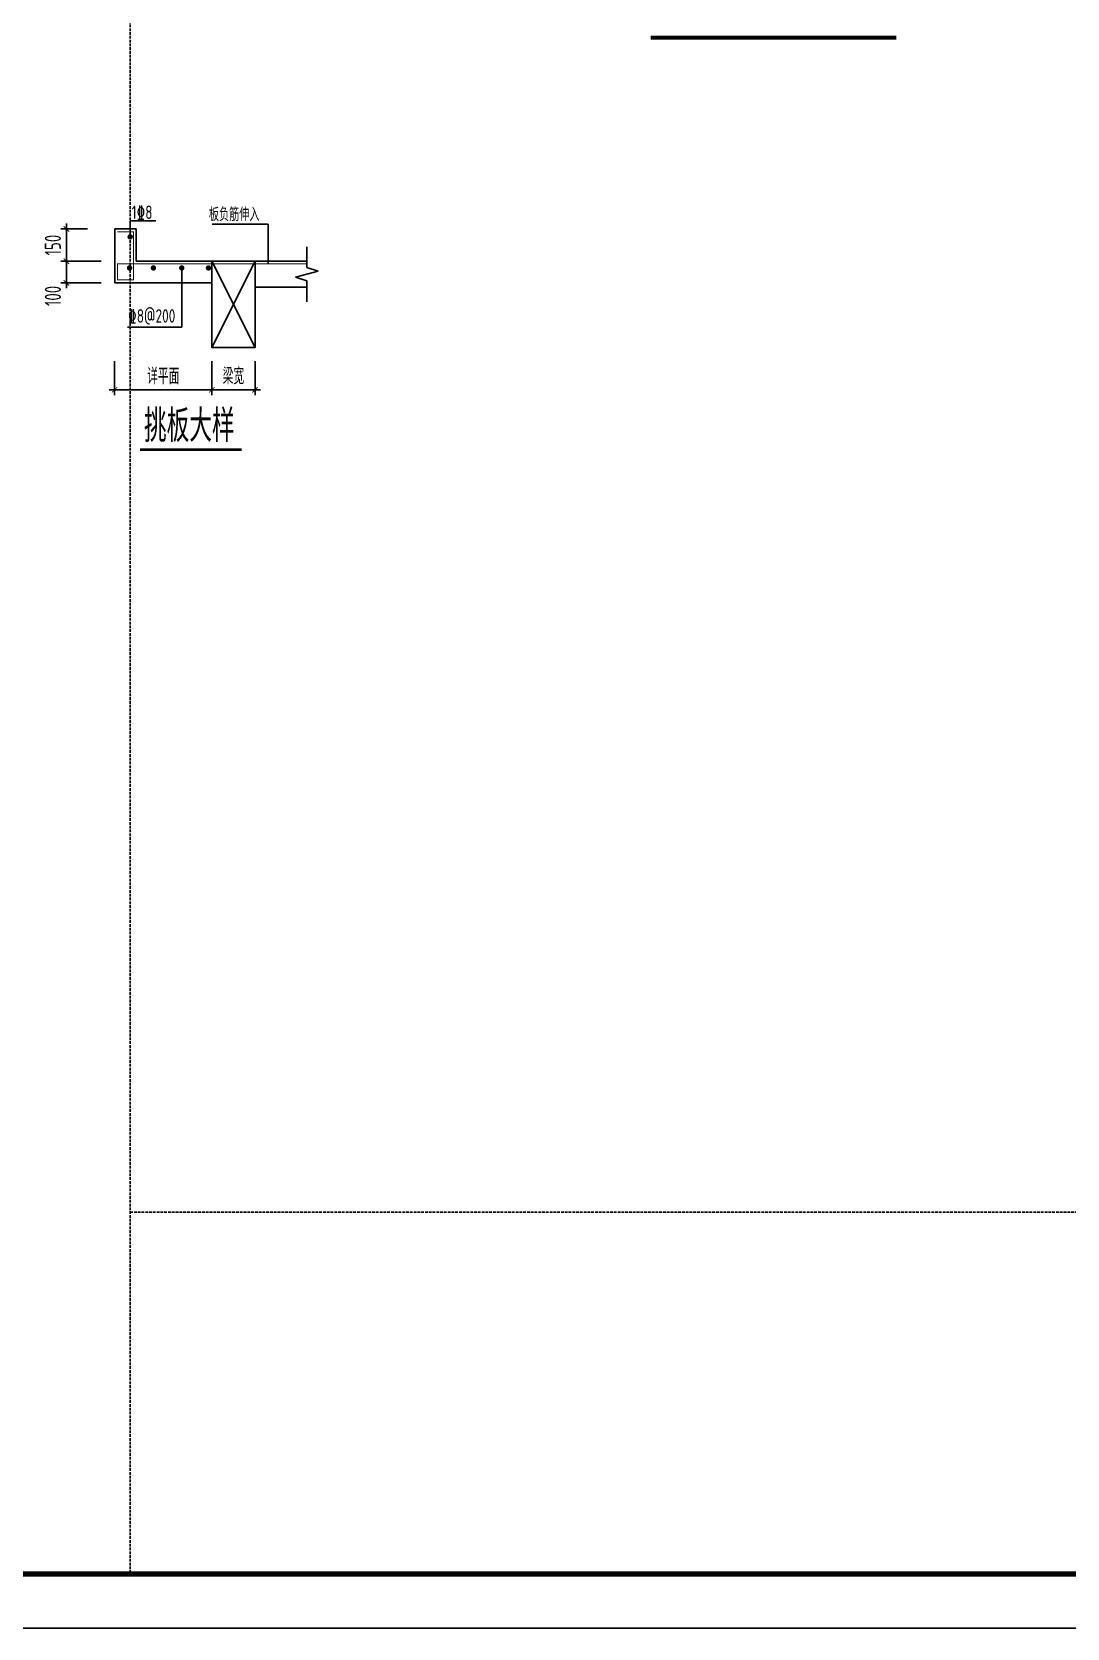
# Model space of a CAD drawing. Extents: x 169490 to 7584583, y -2399407 to 1374371.
# Drawn here: x 616652 to 626240, y 510629 to 525411 of the extents above; entities that cross this region are included whole.
import ezdxf

# ---------------------------------------------------------------- set-up
doc = ezdxf.new("R2010")
doc.units = 0
doc.header["$LTSCALE"] = 100
doc.linetypes.add('__DASH', pattern=[0.35, 0.25, -0.1])
doc.linetypes.add('H3普通虚线', pattern=[4.2, 3, -1.2])
doc.layers.get('0').update_dxf_attribs({"linetype": 'CONTINUOUS'})
doc.layers.get('DEFPOINTS').update_dxf_attribs({"linetype": 'CONTINUOUS'})
for name, color, linetype in [('A-LM-FX(分割线)', 251, 'CONTINUOUS'), ('DIM_SYMB', 3, 'CONTINUOUS'), ('S-BEAM-LINE2', 4, 'H3普通虚线'), ('S-DETL-LINE2', 2, 'H3普通虚线'), ('S-DETL-TEXT', 7, 'CONTINUOUS'), ('S-SLAB-DIM', 92, 'CONTINUOUS'), ('STAIR', 2, 'CONTINUOUS'), ('WALL_REIN', 1, 'CONTINUOUS'), ('WALL_TEXT', 7, 'CONTINUOUS'), ('图框', 140, 'CONTINUOUS')]:
    doc.layers.add(name, color=color, linetype=linetype)
doc.styles.add('TSSD_Dimension', font='Tssdeng.shx', dxfattribs={"width": 0.7, "bigfont": 'tssdchn.shx'})
doc.styles.add('TSSD_Label', font='Tssdeng.shx', dxfattribs={"width": 0.7, "bigfont": 'hztxt.shx'})
doc.styles.add('TSSD_REIN', font='tssdeng.shx', dxfattribs={"width": 0.7, "bigfont": 'hztxt.shx'})
doc.dimstyles.new('TSSD_25_50', dxfattribs={"dimtxt": 150, "dimasz": 50, "dimexe": 50, "dimexo": 125, "dimgap": 50, "dimtad": 1, "dimdec": 0, "dimlfac": 0.5, "dimzin": 0, "dimdsep": 46, "dimtxsty": 'TSSD_Dimension', "dimblk": 'ARCHTICK', "dimblk1": 'ARCHTICK', "dimblk2": 'ARCHTICK', "dimcen": 0, "dimdle": 50, "dimclrt": 7, "dimadec": 0, "dimazin": 0, "dimtfac": 1, "dimtdec": 0, "dimtix": 1, "dimtmove": 2, "dimatfit": 3, "dimfxl": 1, "dimtolj": 1, "dimtzin": 0, "dimarcsym": 0})

# ---------------------------------------------------------------- blocks, each defined once
blk = doc.blocks.new('_ARCHTICK')
at = {"const_width": 0.15}
blk.add_lwpolyline([(-0.5, -0.5), (0.5, 0.5)], dxfattribs=at)
blk = doc.blocks.new('*D9199')
at = {"layer": 'DEFPOINTS', "color": 0, "transparency": 16777216}
for p in [(617418, 523287), (616971, 523087), (617418, 523087)]:
    blk.add_point(p, dxfattribs=at)
at = {"layer": 'S-SLAB-DIM', "color": 0, "lineweight": -2, "transparency": 16777216}
for p, q in [((616971, 523337), (616971, 523037)), ((617293, 523287), (616921, 523287)), ((617293, 523087), (616921, 523087))]:
    blk.add_line(p, q, dxfattribs=at)
at = {"layer": 'S-SLAB-DIM', "color": 0, "lineweight": -2, "transparency": 16777216, "xscale": 50, "yscale": 50, "zscale": 50}
for p, rotation in [((616971, 523287), 90), ((616971, 523087), 270)]:
    blk.add_blockref('_ARCHTICK', p, dxfattribs=dict(at, rotation=rotation))
at = {"layer": 'S-SLAB-DIM', "color": 7, "transparency": 16777216, "insert": (616846, 522966), "char_height": 150, "attachment_point": 5, "rotation": 90, "style": 'TSSD_Dimension'}
blk.add_mtext('\\A1;100', dxfattribs=at)
blk = doc.blocks.new('*D9200')
at = {"layer": 'DEFPOINTS', "color": 0, "transparency": 16777216}
for p in [(618318, 522487), (618718, 522487), (618718, 522097)]:
    blk.add_point(p, dxfattribs=at)
at = {"layer": 'S-SLAB-DIM', "color": 0, "lineweight": -2, "transparency": 16777216}
for p, q in [((618318, 522362), (618318, 522047)), ((618718, 522362), (618718, 522047)), ((618268, 522097), (618768, 522097))]:
    blk.add_line(p, q, dxfattribs=at)
at = {"layer": 'S-SLAB-DIM', "color": 0, "lineweight": -2, "transparency": 16777216, "xscale": 50, "yscale": 50, "zscale": 50, "rotation": 180}
blk.add_blockref('_ARCHTICK', (618318, 522097), dxfattribs=at)
at = {"layer": 'S-SLAB-DIM', "color": 0, "lineweight": -2, "transparency": 16777216, "xscale": 50, "yscale": 50, "zscale": 50}
blk.add_blockref('_ARCHTICK', (618718, 522097), dxfattribs=at)
at = {"layer": 'S-SLAB-DIM', "color": 7, "transparency": 16777216, "insert": (618518, 522222), "char_height": 150, "attachment_point": 5, "style": 'TSSD_Dimension'}
blk.add_mtext('\\A1;梁宽', dxfattribs=at)
blk = doc.blocks.new('*D9201')
at = {"layer": 'DEFPOINTS', "color": 0, "transparency": 16777216}
for p in [(617418, 522487), (618318, 522487), (618318, 522097)]:
    blk.add_point(p, dxfattribs=at)
at = {"layer": 'S-SLAB-DIM', "color": 0, "lineweight": -2, "transparency": 16777216}
for p, q in [((617418, 522362), (617418, 522047)), ((618318, 522362), (618318, 522047)), ((617368, 522097), (618368, 522097))]:
    blk.add_line(p, q, dxfattribs=at)
at = {"layer": 'S-SLAB-DIM', "color": 0, "lineweight": -2, "transparency": 16777216, "xscale": 50, "yscale": 50, "zscale": 50, "rotation": 180}
blk.add_blockref('_ARCHTICK', (617418, 522097), dxfattribs=at)
at = {"layer": 'S-SLAB-DIM', "color": 0, "lineweight": -2, "transparency": 16777216, "xscale": 50, "yscale": 50, "zscale": 50}
blk.add_blockref('_ARCHTICK', (618318, 522097), dxfattribs=at)
at = {"layer": 'S-SLAB-DIM', "color": 7, "transparency": 16777216, "insert": (617868, 522222), "char_height": 150, "attachment_point": 5, "style": 'TSSD_Dimension'}
blk.add_mtext('\\A1;详平面', dxfattribs=at)
blk = doc.blocks.new('*D9202')
at = {"layer": 'DEFPOINTS', "color": 0, "transparency": 16777216}
for p in [(616971, 523587), (617293, 523587), (617293, 523287)]:
    blk.add_point(p, dxfattribs=at)
at = {"layer": 'S-SLAB-DIM', "color": 0, "lineweight": -2, "transparency": 16777216}
for p, q in [((616971, 523587), (616971, 523637)), ((617168, 523587), (616921, 523587)), ((616971, 523287), (616971, 523587)), ((617168, 523287), (616921, 523287)), ((616971, 523287), (616971, 523237))]:
    blk.add_line(p, q, dxfattribs=at)
at = {"layer": 'S-SLAB-DIM', "color": 0, "lineweight": -2, "transparency": 16777216, "xscale": 50, "yscale": 50, "zscale": 50}
for p, rotation in [((616971, 523587), 270), ((616971, 523287), 90)]:
    blk.add_blockref('_ARCHTICK', p, dxfattribs=dict(at, rotation=rotation))
at = {"layer": 'S-SLAB-DIM', "color": 7, "transparency": 16777216, "insert": (616846, 523437), "char_height": 150, "attachment_point": 5, "rotation": 90, "style": 'TSSD_Dimension'}
blk.add_mtext('\\A1;150', dxfattribs=at)

msp = doc.modelspace()

# ---------------------------------------------------------------- linework, layer by layer
at = {"layer": 'A-LM-FX(分割线)', "linetype": '__DASH'}
for points in [[(617562.8, 539828.7), (617562.8, 511128.7)], [(617562.8, 514482), (631830.2, 514482)]]:
    msp.add_lwpolyline(points, dxfattribs=at)
at = {"layer": 'DIM_SYMB', "const_width": 35}
msp.add_lwpolyline([(622384, 525358.4), (624658.2, 525358.4)], dxfattribs=at)
at = {"layer": 'S-BEAM-LINE2', "linetype": 'ByBlock'}
for p, q in [((618718.2, 523287.3), (618318.2, 522487.3)), ((618318.2, 523287.3), (618718.2, 522487.3))]:
    msp.add_line(p, q, dxfattribs=at)
msp.add_lwpolyline([(618318.2, 523287.3), (618718.2, 523287.3), (618718.2, 522487.3), (618318.2, 522487.3)], close=True, dxfattribs=at)
at = {"layer": 'S-DETL-LINE2', "ltscale": 10}
msp.add_lwpolyline([(619198.9, 522912.9), (619198.9, 523104.9), (619093.3, 523138.5), (619304.5, 523196.1), (619198.9, 523229.7), (619198.9, 523421.7)], dxfattribs=at)
at = {"layer": 'S-DETL-TEXT', "const_width": 25}
msp.add_lwpolyline([(617653.2, 521542.9), (618593.1, 521542.9)], dxfattribs=at)
at = {"layer": 'STAIR', "linetype": 'ByBlock'}
for p, q in [((617418.2, 523587.3), (617418.2, 523087.3)), ((617618.2, 523587.3), (617418.2, 523587.3)), ((617618.2, 523287.3), (617618.2, 523587.3)), ((618318.2, 523287.3), (617618.2, 523287.3)), ((617418.2, 523087.3), (618318.2, 523087.3))]:
    msp.add_line(p, q, dxfattribs=at)
for points in [[(619198.9, 523287.3), (618718.2, 523287.3)], [(619198.9, 523047.3), (618718.2, 523047.3)]]:
    msp.add_lwpolyline(points, dxfattribs=at)
at = {"layer": 'WALL_REIN'}
msp.add_lwpolyline([(617443.2, 523560.5, 10, 10, 0), (617593.3, 523560.5, 10, 10, 0), (617593.3, 523115.9, 10, 10, 0), (617443.2, 523115.9, 10, 10, 0), (617443.2, 523262.3, 10, 10, 0), (619198.9, 523262.3, 10, 10, 0), (619198.9, 523262.3, 10, 10, 0), (619198.9, 523262.3, 0, 0, 0)], format="xyseb", dxfattribs=at)
at = {"layer": 'WALL_REIN', "const_width": 25}
for points in [[(617574.2, 523513.3, -1), (617549.2, 523513.3, -1)], [(617568.3, 523225.4, -1), (617543.3, 523225.4, -1)], [(617789.3, 523225.4, -1), (617764.3, 523225.4, -1)], [(618052.3, 523225.4, -1), (618027.3, 523225.4, -1)], [(618299.6, 523225.4, -1), (618274.6, 523225.4, -1)]]:
    msp.add_lwpolyline(points, format="xyb", close=True, dxfattribs=at)
at = {"layer": 'WALL_TEXT', "linetype": 'ByBlock'}
for p, q in [((617561.7, 523513.3), (617561.7, 523662.7)), ((617561.7, 523662.7), (617799.6, 523662.7)), ((618039.8, 522676.7), (618039.8, 523225.4)), ((617536.4, 522676.7), (618039.8, 522676.7))]:
    msp.add_line(p, q, dxfattribs=at)
at = {"layer": 'WALL_TEXT'}
for p, q in [((618840.9, 523631.4), (618320.5, 523631.4)), ((618840.9, 523262.3), (618840.9, 523631.4))]:
    msp.add_line(p, q, dxfattribs=at)
at = {"layer": '图框'}
msp.add_lwpolyline([(593777.8, 510628.7), (635827.8, 510628.7), (635827.8, 540328.7), (593777.8, 540328.7)], close=True, dxfattribs=at)
at = {"layer": '图框', "const_width": 50}
msp.add_lwpolyline([(595027.8, 511128.7), (635327.8, 511128.7), (635327.8, 539828.7), (595027.8, 539828.7)], close=True, dxfattribs=at)

# ---------------------------------------------------------------- texts
at = {"layer": 'S-DETL-TEXT', "style": 'TSSD_Label', "width": 0.7}
msp.add_text('挑板大样', height=300, dxfattribs=at).set_placement((617689.4, 521613.4))
at = {"layer": 'WALL_TEXT', "style": 'TSSD_REIN', "width": 0.75}
for s, p in [('1%%1328', (617576, 523678.3)), ('板负筋伸入', (618291, 523658.5)), ('%%1328@200', (617542.4, 522718.3))]:
    msp.add_text(s, height=125, dxfattribs=at).set_placement(p)

# ---------------------------------------------------------------- dimensions: what is measured, and where the dimension line sits
at = {"layer": 'S-SLAB-DIM'}
dim = msp.add_linear_dim(base=(616971.1, 523587.3), p1=(617293.2, 523287.3), p2=(617293.2, 523587.3), angle=90, dimstyle='TSSD_25_50', dxfattribs=at)
dim.commit()
dim.dimension.update_dxf_attribs({"geometry": '*D9202', "text_midpoint": (616846.1, 523437.3)})
dim = msp.add_linear_dim(base=(616971.1, 523087.3), p1=(617418.2, 523287.3), p2=(617418.2, 523087.3), angle=90, text='100', dimstyle='TSSD_25_50', dxfattribs=at)
dim.commit()
dim.dimension.update_dxf_attribs({"geometry": '*D9199', "text_midpoint": (616846.1, 522966.3), "dimtype": 160})
for base, p1, p2, text, picture, middle in [((618318.2, 522097.4), (617418.2, 522487.3), (618318.2, 522487.3), '详平面', '*D9201', (617868.2, 522222.4)), ((618718.2, 522097.4), (618318.2, 522487.3), (618718.2, 522487.3), '梁宽', '*D9200', (618518.2, 522222.4))]:
    dim = msp.add_linear_dim(base=base, p1=p1, p2=p2, text=text, dimstyle='TSSD_25_50', dxfattribs=at)
    dim.commit()
    dim.dimension.update_dxf_attribs({"geometry": picture, "text_midpoint": middle})

doc.saveas('drawing.dxf')
